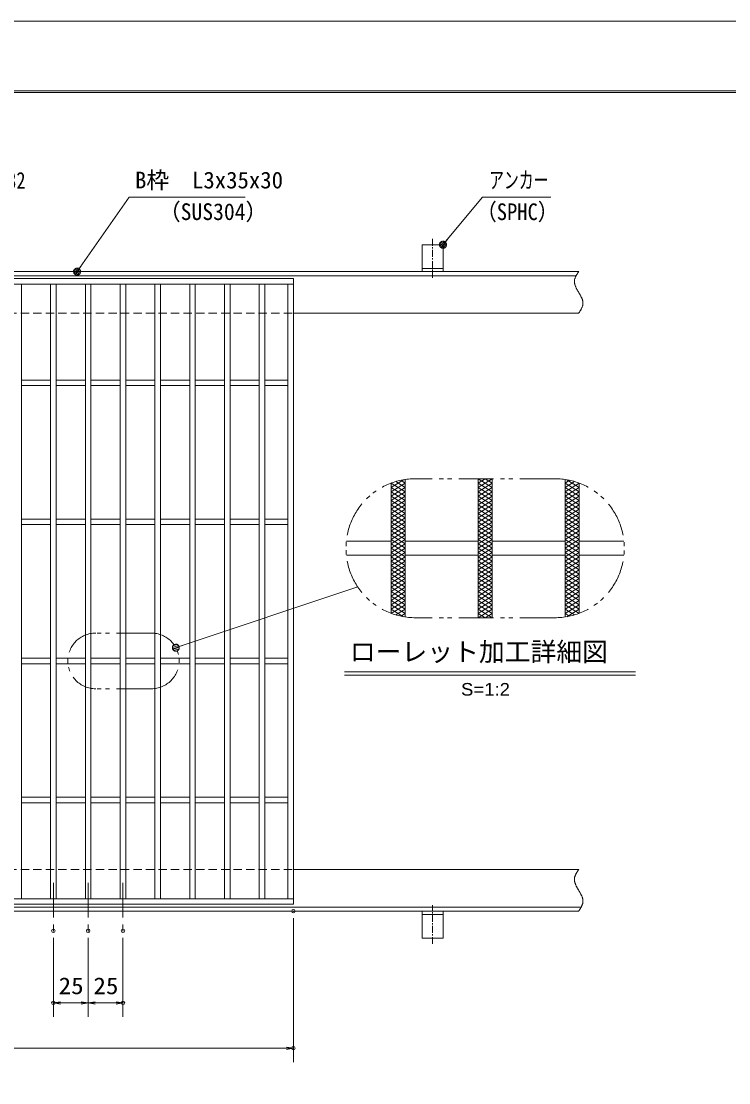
# Model space of a CAD drawing. Units: millimetres, scale not verified. Extents: x -1050 to 1050, y -742 to 742.
# Drawn here: x 9 to 517, y -21 to 742 of the extents above; entities that cross this region are included whole.
import ezdxf
from ezdxf.enums import TextEntityAlignment as Align

# ---------------------------------------------------------------- set-up
doc = ezdxf.new("R2010")
doc.units = ezdxf.units.MM
doc.header["$LTSCALE"] = 5
doc.header["$PDMODE"] = 32
doc.header["$PDSIZE"] = 2.5
for name, pattern in [('CHAIN1', [8, 5, -1, 1, -1]), ('DASHED1', [1.8, 1.2, -0.6]), ('DOUBLE_CHAIN1', [8.8, 5, -1, 0.6, -0.6, 0.6, -1])]:
    doc.linetypes.add(name, pattern=pattern)
for name, color, linetype, lineweight in [('0-0_7-図\u3000枠', 4, 'Continuous', 9), ('0-1_寸法注釈', 2, 'Continuous', 9), ('0-2_想像線', 134, 'DOUBLE_CHAIN1', 9), ('0-3_ハッチング', 4, 'Continuous', 9), ('0-4_0', 2, 'Continuous', 9), ('0-5_DEFPOINTS', 134, 'Continuous', 9), ('0-6_枠', 7, 'Continuous', 9), ('0-7_蓋', 5, 'Continuous', 9), ('0-8_アンカー', 7, 'Continuous', 9), ('0-9_中心線', 6, 'CHAIN1', 9), ('0-A_溝開口', 4, 'DASHED1', 9)]:
    doc.layers.add(name, color=color, linetype=linetype, lineweight=lineweight)
doc.styles.add('HG丸ｺﾞｼｯｸM-PRO', font='')
doc.styles.add('ＭＳ ゴシック', font='')
doc.styles.get('HG丸ｺﾞｼｯｸM-PRO').set_extended_font_data('HG丸ｺﾞｼｯｸM-PRO')
doc.styles.get('ＭＳ ゴシック').set_extended_font_data('MS Gothic')

# ---------------------------------------------------------------- blocks, each defined once
blk = doc.blocks.new('_OPEN')
at = {"layer": '0-4_0'}
blk.add_line((0, 0), (-5, 0), dxfattribs=at)
blk.add_lwpolyline([(-5, 0.833), (0, 0), (-5, -0.833)], dxfattribs=at)
blk = doc.blocks.new('A$C5D7C781A')
at = {"layer": '0-8_アンカー'}
for p, q in [((0, 118.78), (0, 22.26)), ((0, 118.78), (75, 118.78)), ((75, 118.78), (75, 22.26)), ((75, 33.76), (0, 33.76)), ((0, 22.26), (75, 22.26))]:
    blk.add_line(p, q, dxfattribs=at)
at = {"layer": '0-8_アンカー', "color": 6, "linetype": 'CHAIN1'}
blk.add_line((37.5, 140.11), (37.5, 0), dxfattribs=at)
blk = doc.blocks.new('_Dot')
at = {"layer": '0-4_0'}
for p, q in [((-2.5, 0), (-5, 0)), ((2.445, 0.5), (-2.445, 0.5)), ((1.997, 1.5), (-1.997, 1.5)), ((2.289, -0.995), (-2.289, -0.995)), ((1.499, -1.995), (-1.499, -1.995))]:
    blk.add_line(p, q, dxfattribs=at)
for points in [[(2.5, 0), (2.48, 0.313), (2.421, 0.622), (2.324, 0.92), (2.191, 1.204), (2.023, 1.469), (1.822, 1.711), (1.594, 1.926), (1.34, 2.111), (1.064, 2.262), (0.773, 2.378), (0.468, 2.456), (0.157, 2.495), (-0.157, 2.495), (-0.468, 2.456), (-0.773, 2.378), (-1.064, 2.262), (-1.34, 2.111), (-1.594, 1.926), (-1.822, 1.711), (-2.023, 1.469), (-2.191, 1.204), (-2.324, 0.92), (-2.421, 0.622), (-2.48, 0.313), (-2.5, 0), (0, 0)], [(-2.5, 0), (-2.48, -0.313), (-2.421, -0.622), (-2.324, -0.92), (-2.191, -1.204), (-2.023, -1.469), (-1.822, -1.711), (-1.594, -1.926), (-1.34, -2.111), (-1.064, -2.262), (-0.773, -2.378), (-0.468, -2.456), (-0.157, -2.495), (0.157, -2.495), (0.468, -2.456), (0.773, -2.378), (1.064, -2.262), (1.34, -2.111), (1.594, -1.926), (1.822, -1.711), (2.023, -1.469), (2.191, -1.204), (2.324, -0.92), (2.421, -0.622), (2.48, -0.313), (2.5, 0), (0, 0)]]:
    blk.add_lwpolyline(points, close=True, dxfattribs=at)

msp = doc.modelspace()

# ---------------------------------------------------------------- linework, layer by layer
at = {"layer": '0-0_7-図\u3000枠'}
msp.add_line((-973.75, 691.25), (998.75, 691.25), dxfattribs=at)
msp.add_lwpolyline([(-975, 692.5), (1000, 692.5), (1000, -692.5)], dxfattribs=at)
at = {"layer": '0-1_寸法注釈'}
for p, q in [((250.768, 335.725), (120.996, 292.295)), ((241.281, 274.617), (450.32, 274.617)), ((241.281, 272.117), (450.32, 272.117)), ((204.55, 97.475), (204.55, -6.047)), ((32.05, 83.328), (32.05, 26.522)), ((57.05, 83.328), (57.05, 26.522)), ((57.05, 83.328), (57.05, 26.522)), ((82.05, 83.328), (82.05, 26.522)), ((52.05, 36.522), (37.05, 36.522)), ((62.05, 36.522), (77.05, 36.522)), ((-785.45, 3.953), (199.55, 3.953))]:
    msp.add_line(p, q, dxfattribs=at)
for points in [[(169.797, 615.968), (86.447, 615.968), (49.664, 563.288)], [(389.478, 615.968), (340.425, 615.968), (312.702, 582.538)]]:
    msp.add_lwpolyline(points, dxfattribs=at)
at = {"layer": '0-2_想像線'}
for p, q in [((392.326, 413.527), (292.326, 413.527)), ((392.326, 313.527), (292.326, 313.527)), ((102.443, 302.487), (62.443, 302.487)), ((102.443, 262.487), (62.443, 262.487))]:
    msp.add_line(p, q, dxfattribs=at)
for points in [[(409.55, 562.475), (409.359, 562.182), (409.169, 561.888), (408.98, 561.595), (408.792, 561.301), (408.608, 561.007), (408.427, 560.714), (408.249, 560.42), (408.076, 560.126), (407.909, 559.831), (407.747, 559.537), (407.592, 559.242), (407.443, 558.947), (407.303, 558.652), (407.171, 558.357), (407.048, 558.061), (406.935, 557.765), (406.832, 557.468), (406.741, 557.172), (406.661, 556.874), (406.593, 556.577), (406.538, 556.279), (406.497, 555.98), (406.47, 555.681), (406.458, 555.381), (406.46, 555.081), (406.476, 554.781), (406.505, 554.48), (406.547, 554.178), (406.601, 553.876), (406.666, 553.574), (406.743, 553.272), (406.829, 552.969), (406.926, 552.665), (407.032, 552.362), (407.147, 552.058), (407.27, 551.753), (407.401, 551.449), (407.538, 551.144), (407.683, 550.839)], [(407.683, 550.839), (407.833, 550.534), (407.989, 550.229), (408.15, 549.923), (408.316, 549.617), (408.485, 549.312), (408.657, 549.006), (408.833, 548.7), (409.01, 548.394), (409.189, 548.087), (409.369, 547.781), (409.55, 547.475)], [(411.417, 544.111), (411.267, 544.416), (411.111, 544.721), (410.95, 545.027), (410.784, 545.333), (410.615, 545.638), (410.443, 545.944), (410.267, 546.25), (410.09, 546.556), (409.911, 546.863), (409.731, 547.169), (409.55, 547.475), (409.55, 547.475)], [(409.55, 532.475), (409.741, 532.768), (409.931, 533.062), (410.12, 533.355), (410.308, 533.649), (410.492, 533.943), (410.673, 534.236), (410.851, 534.53), (411.024, 534.824), (411.191, 535.119), (411.353, 535.413), (411.508, 535.708), (411.657, 536.003), (411.797, 536.298), (411.929, 536.593), (412.052, 536.889), (412.165, 537.185), (412.268, 537.481), (412.359, 537.778), (412.439, 538.076), (412.507, 538.373), (412.562, 538.671), (412.603, 538.97), (412.63, 539.269), (412.642, 539.569), (412.64, 539.869), (412.624, 540.169), (412.595, 540.47), (412.553, 540.772), (412.499, 541.074), (412.434, 541.376), (412.357, 541.678), (412.271, 541.981), (412.174, 542.285), (412.068, 542.588), (411.953, 542.892), (411.83, 543.197), (411.699, 543.501), (411.562, 543.806), (411.417, 544.111)], [(409.55, 132.475), (409.359, 132.182), (409.169, 131.888), (408.98, 131.595), (408.792, 131.301), (408.608, 131.007), (408.427, 130.714), (408.249, 130.42), (408.076, 130.126), (407.909, 129.831), (407.747, 129.537), (407.592, 129.242), (407.443, 128.947), (407.303, 128.652), (407.171, 128.357), (407.048, 128.061), (406.935, 127.765), (406.832, 127.468), (406.741, 127.172), (406.661, 126.874), (406.593, 126.577), (406.538, 126.279), (406.497, 125.98), (406.47, 125.681), (406.458, 125.381), (406.46, 125.081), (406.476, 124.781), (406.505, 124.48), (406.547, 124.178), (406.601, 123.876), (406.666, 123.574), (406.743, 123.272), (406.829, 122.969), (406.926, 122.665), (407.032, 122.362), (407.147, 122.058), (407.27, 121.753), (407.401, 121.449), (407.538, 121.144), (407.683, 120.839)], [(407.683, 120.839), (407.833, 120.534), (407.989, 120.229), (408.15, 119.923), (408.316, 119.617), (408.485, 119.312), (408.657, 119.006), (408.833, 118.7), (409.01, 118.394), (409.189, 118.087), (409.369, 117.781), (409.55, 117.475)], [(411.417, 114.111), (411.267, 114.416), (411.111, 114.721), (410.95, 115.027), (410.784, 115.333), (410.615, 115.638), (410.443, 115.944), (410.267, 116.25), (410.09, 116.556), (409.911, 116.863), (409.731, 117.169), (409.55, 117.475)], [(409.55, 102.475), (409.741, 102.768), (409.931, 103.062), (410.12, 103.355), (410.308, 103.649), (410.492, 103.943), (410.673, 104.236), (410.851, 104.53), (411.024, 104.824), (411.191, 105.119), (411.353, 105.413), (411.508, 105.708), (411.657, 106.003), (411.797, 106.298), (411.929, 106.593), (412.052, 106.889), (412.165, 107.185), (412.268, 107.481), (412.359, 107.778), (412.439, 108.076), (412.507, 108.373), (412.562, 108.671), (412.603, 108.97), (412.63, 109.269), (412.642, 109.569), (412.64, 109.869), (412.624, 110.169), (412.595, 110.47), (412.553, 110.772), (412.499, 111.074), (412.434, 111.376), (412.357, 111.678), (412.271, 111.981), (412.174, 112.285), (412.068, 112.588), (411.953, 112.892), (411.83, 113.197), (411.699, 113.501), (411.562, 113.806), (411.417, 114.111)]]:
    msp.add_lwpolyline(points, dxfattribs=at)
for centre, radius, start, end in [((292.326, 363.527), 50, 90, 270), ((392.326, 363.527), 50, 270, 90), ((62.443, 282.487), 20, 90, 270), ((102.443, 282.487), 20, 270, 90)]:
    msp.add_arc(centre, radius, start, end, dxfattribs=at)
at = {"layer": '0-3_ハッチング'}
for p, q in [((274.826, 407.277), (283.597, 412.759)), ((281.665, 412.377), (284.826, 410.402)), ((337.326, 407.277), (347.326, 413.527)), ((337.326, 413.527), (347.326, 407.277)), ((337.326, 410.402), (342.326, 413.527)), ((342.326, 413.527), (347.326, 410.402)), ((399.826, 410.402), (402.986, 412.377)), ((401.054, 412.759), (409.826, 407.277)), ((274.826, 404.152), (284.826, 410.402)), ((274.826, 401.027), (284.826, 407.277)), ((274.826, 407.277), (284.826, 401.027)), ((274.863, 410.378), (284.826, 404.152)), ((278.122, 411.467), (284.826, 407.277)), ((337.326, 404.152), (347.326, 410.402)), ((337.326, 410.402), (347.326, 404.152)), ((337.326, 401.027), (347.326, 407.277)), ((337.326, 407.277), (347.326, 401.027)), ((399.826, 407.277), (406.53, 411.467)), ((399.826, 410.402), (409.826, 404.152)), ((399.826, 404.152), (409.788, 410.378)), ((399.826, 401.027), (409.826, 407.277)), ((399.826, 407.277), (409.826, 401.027)), ((274.826, 397.902), (284.826, 404.152)), ((274.826, 404.152), (284.826, 397.902)), ((274.826, 401.027), (284.826, 394.777)), ((274.826, 394.777), (284.826, 401.027)), ((274.826, 397.902), (284.826, 391.652)), ((274.826, 391.652), (284.826, 397.902)), ((337.326, 397.902), (347.326, 404.152)), ((337.326, 404.152), (347.326, 397.902)), ((337.326, 401.027), (347.326, 394.777)), ((337.326, 394.777), (347.326, 401.027)), ((337.326, 397.902), (347.326, 391.652)), ((337.326, 391.652), (347.326, 397.902)), ((399.826, 397.902), (409.826, 404.152)), ((399.826, 404.152), (409.826, 397.902)), ((399.826, 401.027), (409.826, 394.777)), ((399.826, 394.777), (409.826, 401.027)), ((399.826, 397.902), (409.826, 391.652)), ((399.826, 391.652), (409.826, 397.902)), ((274.826, 394.777), (284.826, 388.527)), ((274.826, 388.527), (284.826, 394.777)), ((274.826, 391.652), (284.826, 385.402)), ((274.826, 385.402), (284.826, 391.652)), ((337.326, 394.777), (347.326, 388.527)), ((337.326, 388.527), (347.326, 394.777)), ((337.326, 391.652), (347.326, 385.402)), ((337.326, 385.402), (347.326, 391.652)), ((399.826, 394.777), (409.826, 388.527)), ((399.826, 388.527), (409.826, 394.777)), ((399.826, 391.652), (409.826, 385.402)), ((399.826, 385.402), (409.826, 391.652)), ((274.826, 388.527), (284.826, 382.277)), ((274.826, 382.277), (284.826, 388.527)), ((274.826, 385.402), (284.826, 379.152)), ((274.826, 379.152), (284.826, 385.402)), ((274.826, 376.027), (284.826, 382.277)), ((274.826, 382.277), (284.826, 376.027)), ((337.326, 388.527), (347.326, 382.277)), ((337.326, 382.277), (347.326, 388.527)), ((337.326, 385.402), (347.326, 379.152)), ((337.326, 379.152), (347.326, 385.402)), ((337.326, 376.027), (347.326, 382.277)), ((337.326, 382.277), (347.326, 376.027)), ((399.826, 388.527), (409.826, 382.277)), ((399.826, 382.277), (409.826, 388.527)), ((399.826, 385.402), (409.826, 379.152)), ((399.826, 379.152), (409.826, 385.402)), ((399.826, 376.027), (409.826, 382.277)), ((399.826, 382.277), (409.826, 376.027)), ((274.826, 372.902), (284.826, 379.152)), ((274.826, 379.152), (284.826, 372.902)), ((274.826, 369.777), (284.826, 376.027)), ((274.826, 376.027), (284.826, 369.777)), ((337.326, 372.902), (347.326, 379.152)), ((337.326, 379.152), (347.326, 372.902)), ((337.326, 369.777), (347.326, 376.027)), ((337.326, 376.027), (347.326, 369.777)), ((399.826, 372.902), (409.826, 379.152)), ((399.826, 379.152), (409.826, 372.902)), ((399.826, 369.777), (409.826, 376.027)), ((399.826, 376.027), (409.826, 369.777)), ((274.826, 366.652), (284.826, 372.902)), ((274.826, 372.902), (284.826, 366.652)), ((274.826, 363.527), (284.826, 369.777)), ((274.826, 369.777), (284.826, 363.527)), ((274.826, 360.402), (284.826, 366.652)), ((274.826, 366.652), (284.826, 360.402)), ((337.326, 366.652), (347.326, 372.902)), ((337.326, 372.902), (347.326, 366.652)), ((337.326, 363.527), (347.326, 369.777)), ((337.326, 369.777), (347.326, 363.527)), ((337.326, 360.402), (347.326, 366.652)), ((337.326, 366.652), (347.326, 360.402)), ((399.826, 366.652), (409.826, 372.902)), ((399.826, 372.902), (409.826, 366.652)), ((399.826, 363.527), (409.826, 369.777)), ((399.826, 369.777), (409.826, 363.527)), ((399.826, 360.402), (409.826, 366.652)), ((399.826, 366.652), (409.826, 360.402)), ((274.826, 357.277), (284.826, 363.527)), ((274.826, 363.527), (284.826, 357.277)), ((274.826, 354.152), (284.826, 360.402)), ((274.826, 360.402), (284.826, 354.152)), ((337.326, 357.277), (347.326, 363.527)), ((337.326, 363.527), (347.326, 357.277)), ((337.326, 354.152), (347.326, 360.402)), ((337.326, 360.402), (347.326, 354.152)), ((399.826, 357.277), (409.826, 363.527)), ((399.826, 363.527), (409.826, 357.277)), ((399.826, 354.152), (409.826, 360.402)), ((399.826, 360.402), (409.826, 354.152)), ((274.826, 351.027), (284.826, 357.277)), ((274.826, 357.277), (284.826, 351.027)), ((274.826, 347.902), (284.826, 354.152)), ((274.826, 354.152), (284.826, 347.902)), ((337.326, 351.027), (347.326, 357.277)), ((337.326, 357.277), (347.326, 351.027)), ((337.326, 347.902), (347.326, 354.152)), ((337.326, 354.152), (347.326, 347.902)), ((399.826, 351.027), (409.826, 357.277)), ((399.826, 357.277), (409.826, 351.027)), ((399.826, 347.902), (409.826, 354.152)), ((399.826, 354.152), (409.826, 347.902)), ((274.826, 344.777), (284.826, 351.027)), ((274.826, 351.027), (284.826, 344.777)), ((274.826, 341.652), (284.826, 347.902)), ((274.826, 347.902), (284.826, 341.652)), ((274.826, 338.527), (284.826, 344.777)), ((274.826, 344.777), (284.826, 338.527)), ((337.326, 344.777), (347.326, 351.027)), ((337.326, 351.027), (347.326, 344.777)), ((337.326, 341.652), (347.326, 347.902)), ((337.326, 347.902), (347.326, 341.652)), ((337.326, 338.527), (347.326, 344.777)), ((337.326, 344.777), (347.326, 338.527)), ((399.826, 344.777), (409.826, 351.027)), ((399.826, 351.027), (409.826, 344.777)), ((399.826, 341.652), (409.826, 347.902)), ((399.826, 347.902), (409.826, 341.652)), ((399.826, 338.527), (409.826, 344.777)), ((399.826, 344.777), (409.826, 338.527)), ((274.826, 341.652), (284.826, 335.402)), ((274.826, 335.402), (284.826, 341.652)), ((274.826, 338.527), (284.826, 332.277)), ((274.826, 332.277), (284.826, 338.527)), ((337.326, 341.652), (347.326, 335.402)), ((337.326, 335.402), (347.326, 341.652)), ((337.326, 338.527), (347.326, 332.277)), ((337.326, 332.277), (347.326, 338.527)), ((399.826, 341.652), (409.826, 335.402)), ((399.826, 335.402), (409.826, 341.652)), ((399.826, 338.527), (409.826, 332.277)), ((399.826, 332.277), (409.826, 338.527)), ((274.826, 335.402), (284.826, 329.152)), ((274.826, 329.152), (284.826, 335.402)), ((274.826, 332.277), (284.826, 326.027)), ((274.826, 326.027), (284.826, 332.277)), ((274.826, 329.152), (284.826, 322.902)), ((274.826, 322.902), (284.826, 329.152)), ((337.326, 335.402), (347.326, 329.152)), ((337.326, 329.152), (347.326, 335.402)), ((337.326, 332.277), (347.326, 326.027)), ((337.326, 326.027), (347.326, 332.277)), ((337.326, 329.152), (347.326, 322.902)), ((337.326, 322.902), (347.326, 329.152)), ((399.826, 335.402), (409.826, 329.152)), ((399.826, 329.152), (409.826, 335.402)), ((399.826, 332.277), (409.826, 326.027)), ((399.826, 326.027), (409.826, 332.277)), ((399.826, 329.152), (409.826, 322.902)), ((399.826, 322.902), (409.826, 329.152)), ((274.826, 326.027), (284.826, 319.777)), ((274.826, 319.777), (284.826, 326.027)), ((274.826, 322.902), (284.826, 316.652)), ((274.863, 316.675), (284.826, 322.902)), ((337.326, 326.027), (347.326, 319.777)), ((337.326, 319.777), (347.326, 326.027)), ((337.326, 322.902), (347.326, 316.652)), ((337.326, 316.652), (347.326, 322.902)), ((399.826, 326.027), (409.826, 319.777)), ((399.826, 319.777), (409.826, 326.027)), ((399.826, 322.902), (409.788, 316.675)), ((399.826, 316.652), (409.826, 322.902)), ((274.826, 319.777), (283.597, 314.295)), ((278.122, 315.587), (284.826, 319.777)), ((281.665, 314.677), (284.826, 316.652)), ((337.326, 319.777), (347.326, 313.527)), ((337.326, 313.527), (347.326, 319.777)), ((337.326, 316.652), (342.326, 313.527)), ((342.326, 313.527), (347.326, 316.652)), ((399.826, 319.777), (406.53, 315.587)), ((399.826, 316.652), (402.986, 314.677)), ((401.054, 314.295), (409.826, 319.777))]:
    msp.add_line(p, q, dxfattribs=at)
at = {"layer": '0-5_DEFPOINTS'}
msp.add_lwpolyline([(-1050, -742.5), (-1050, 742.5), (1050, 742.5), (1050, -742.5)], close=True, dxfattribs=at)
for p in [(204.55, 102.475), (32.05, 88.328), (57.05, 88.328), (82.05, 88.328), (32.05, 36.522), (82.05, 36.522), (204.55, 3.953)]:
    msp.add_point(p, dxfattribs=at)
at = {"layer": '0-6_枠'}
for p, q in [((-795.45, 562.475), (409.55, 562.475)), ((-792.45, 559.475), (407.714, 559.475)), ((204.55, 532.475), (409.55, 532.475)), ((204.55, 132.475), (409.55, 132.475)), ((-795.45, 102.475), (409.55, 102.475)), ((-792.45, 105.475), (411.386, 105.475))]:
    msp.add_line(p, q, dxfattribs=at)
at = {"layer": '0-7_蓋'}
for p, q in [((204.55, 557.475), (-790.45, 557.475)), ((204.55, 107.475), (204.55, 557.475)), ((204.55, 553.475), (-790.45, 553.475)), ((9.05, 553.475), (9.05, 111.475)), ((30.05, 553.475), (30.05, 111.475)), ((34.05, 553.475), (34.05, 111.475)), ((55.05, 553.475), (55.05, 111.475)), ((59.05, 553.475), (59.05, 111.475)), ((80.05, 553.475), (80.05, 111.475)), ((84.05, 553.475), (84.05, 111.475)), ((105.05, 553.475), (105.05, 111.475)), ((109.05, 553.475), (109.05, 111.475)), ((130.05, 553.475), (130.05, 111.475)), ((134.05, 553.475), (134.05, 111.475)), ((155.05, 553.475), (155.05, 111.475)), ((159.05, 553.475), (159.05, 111.475)), ((180.05, 553.475), (180.05, 111.475)), ((184.05, 553.475), (184.05, 111.475)), ((200.55, 111.475), (200.55, 553.475)), ((30.05, 484.475), (9.05, 484.475)), ((55.05, 484.475), (34.05, 484.475)), ((80.05, 484.475), (59.05, 484.475)), ((105.05, 484.475), (84.05, 484.475)), ((130.05, 484.475), (109.05, 484.475)), ((155.05, 484.475), (134.05, 484.475)), ((180.05, 484.475), (159.05, 484.475)), ((200.55, 484.475), (184.05, 484.475)), ((30.05, 480.475), (9.05, 480.475)), ((55.05, 480.475), (34.05, 480.475)), ((80.05, 480.475), (59.05, 480.475)), ((105.05, 480.475), (84.05, 480.475)), ((130.05, 480.475), (109.05, 480.475)), ((155.05, 480.475), (134.05, 480.475)), ((180.05, 480.475), (159.05, 480.475)), ((200.55, 480.475), (184.05, 480.475)), ((284.826, 412.961), (284.826, 314.093)), ((284.826, 412.961), (284.826, 314.093)), ((337.326, 413.527), (337.326, 313.527)), ((337.326, 413.527), (337.326, 313.527)), ((347.326, 413.527), (347.326, 313.527)), ((347.326, 413.527), (347.326, 313.527)), ((399.826, 412.961), (399.826, 314.093)), ((399.826, 412.961), (399.826, 314.093)), ((274.826, 410.364), (274.826, 316.689)), ((274.826, 410.364), (274.826, 316.689)), ((409.826, 410.364), (409.826, 316.689)), ((409.826, 410.364), (409.826, 316.689)), ((30.05, 384.475), (9.05, 384.475)), ((55.05, 384.475), (34.05, 384.475)), ((80.05, 384.475), (59.05, 384.475)), ((105.05, 384.475), (84.05, 384.475)), ((130.05, 384.475), (109.05, 384.475)), ((155.05, 384.475), (134.05, 384.475)), ((180.05, 384.475), (159.05, 384.475)), ((200.55, 384.475), (184.05, 384.475)), ((30.05, 380.475), (9.05, 380.475)), ((55.05, 380.475), (34.05, 380.475)), ((80.05, 380.475), (59.05, 380.475)), ((105.05, 380.475), (84.05, 380.475)), ((130.05, 380.475), (109.05, 380.475)), ((155.05, 380.475), (134.05, 380.475)), ((180.05, 380.475), (159.05, 380.475)), ((200.55, 380.475), (184.05, 380.475)), ((242.576, 368.527), (274.826, 368.527)), ((284.826, 368.527), (337.326, 368.527)), ((347.326, 368.527), (399.826, 368.527)), ((409.826, 368.527), (442.075, 368.527)), ((242.576, 358.527), (274.826, 358.527)), ((284.826, 358.527), (337.326, 358.527)), ((347.326, 358.527), (399.826, 358.527)), ((409.826, 358.527), (442.075, 358.527)), ((30.05, 284.475), (9.05, 284.475)), ((55.05, 284.475), (34.05, 284.475)), ((80.05, 284.475), (59.05, 284.475)), ((105.05, 284.475), (84.05, 284.475)), ((130.05, 284.475), (109.05, 284.475)), ((155.05, 284.475), (134.05, 284.475)), ((180.05, 284.475), (159.05, 284.475)), ((200.55, 284.475), (184.05, 284.475)), ((30.05, 280.475), (9.05, 280.475)), ((55.05, 280.475), (34.05, 280.475)), ((80.05, 280.475), (59.05, 280.475)), ((105.05, 280.475), (84.05, 280.475)), ((130.05, 280.475), (109.05, 280.475)), ((155.05, 280.475), (134.05, 280.475)), ((180.05, 280.475), (159.05, 280.475)), ((200.55, 280.475), (184.05, 280.475)), ((30.05, 184.475), (9.05, 184.475)), ((55.05, 184.475), (34.05, 184.475)), ((80.05, 184.475), (59.05, 184.475)), ((105.05, 184.475), (84.05, 184.475)), ((130.05, 184.475), (109.05, 184.475)), ((155.05, 184.475), (134.05, 184.475)), ((180.05, 184.475), (159.05, 184.475)), ((200.55, 184.475), (184.05, 184.475)), ((30.05, 180.475), (9.05, 180.475)), ((55.05, 180.475), (34.05, 180.475)), ((80.05, 180.475), (59.05, 180.475)), ((105.05, 180.475), (84.05, 180.475)), ((130.05, 180.475), (109.05, 180.475)), ((155.05, 180.475), (134.05, 180.475)), ((180.05, 180.475), (159.05, 180.475)), ((200.55, 180.475), (184.05, 180.475)), ((-790.45, 111.475), (204.55, 111.475)), ((-790.45, 107.475), (204.55, 107.475))]:
    msp.add_line(p, q, dxfattribs=at)
at = {"layer": '0-9_中心線'}
for p, q in [((32.05, 122.969), (32.05, 88.328)), ((57.05, 122.969), (57.05, 88.328)), ((82.05, 122.969), (82.05, 88.328))]:
    msp.add_line(p, q, dxfattribs=at)
at = {"layer": '0-A_溝開口'}
for p, q in [((-765.45, 532.475), (204.55, 532.475)), ((-765.45, 132.475), (204.55, 132.475))]:
    msp.add_line(p, q, dxfattribs=at)

# ---------------------------------------------------------------- block references
at = {"layer": '0-1_寸法注釈'}
for name, p, rotation in [('_Dot', (312.05, 581.779), 229.33113), ('_Dot', (49.081, 562.475), 234.35189), ('_Dot', (120.048, 291.978), 198.50356), ('_OPEN', (32.05, 36.522), 180), ('_OPEN', (57.05, 36.522), 180)]:
    msp.add_blockref(name, p, dxfattribs=dict(at, rotation=rotation))
for p in [(57.05, 36.522), (82.05, 36.522), (204.55, 3.953)]:
    msp.add_blockref('_OPEN', p, dxfattribs=at)
at = {"layer": '0-8_アンカー', "xscale": 0.2, "yscale": 0.2}
msp.add_blockref('A$C5D7C781A', (297.05, 558.023), dxfattribs=at)
at = {"layer": '0-8_アンカー', "xscale": -0.2, "yscale": 0.2, "rotation": 180}
msp.add_blockref('A$C5D7C781A', (297.05, 106.927), dxfattribs=at)

# ---------------------------------------------------------------- texts
at = {"layer": '0-1_寸法注釈', "color": 7}
for s, height, style, width, p in [('サイドバー\u3000FB4x32', 12.02, 'ＭＳ ゴシック', 0.8, (-105.921, 618.436)), ('アンカー', 12.02, 'ＭＳ ゴシック', 0.65, (345.202, 618.655)), ('（SUS304）', 12.02, 'ＭＳ ゴシック', 0.95, (107.958, 595.919)), ('（SPHC）', 12.03, 'ＭＳ ゴシック', 0.9, (335.929, 595.865)), ('S=1:2', 9.054, 'HG丸ｺﾞｼｯｸM-PRO', 1.1, (324.993, 254.821)), ('25', 12.02, 'ＭＳ ゴシック', 1.1, (35.817, 39.209)), ('25', 12.02, 'ＭＳ ゴシック', 1.1, (60.817, 39.209))]:
    msp.add_text(s, height=height, dxfattribs=dict(at, style=style, width=width)).set_placement(p, align=Align.BOTTOM_LEFT)
for s, height, style, p in [('B枠\u3000L3x35x30', 12.02, 'ＭＳ ゴシック', (90.7, 618.655)), ('ローレット加工詳細図', 13.6, 'HG丸ｺﾞｼｯｸM-PRO', (245.094, 278.189))]:
    msp.add_text(s, height=height, dxfattribs=dict(at, style=style)).set_placement(p, align=Align.BOTTOM_LEFT)

doc.saveas('drawing.dxf')
